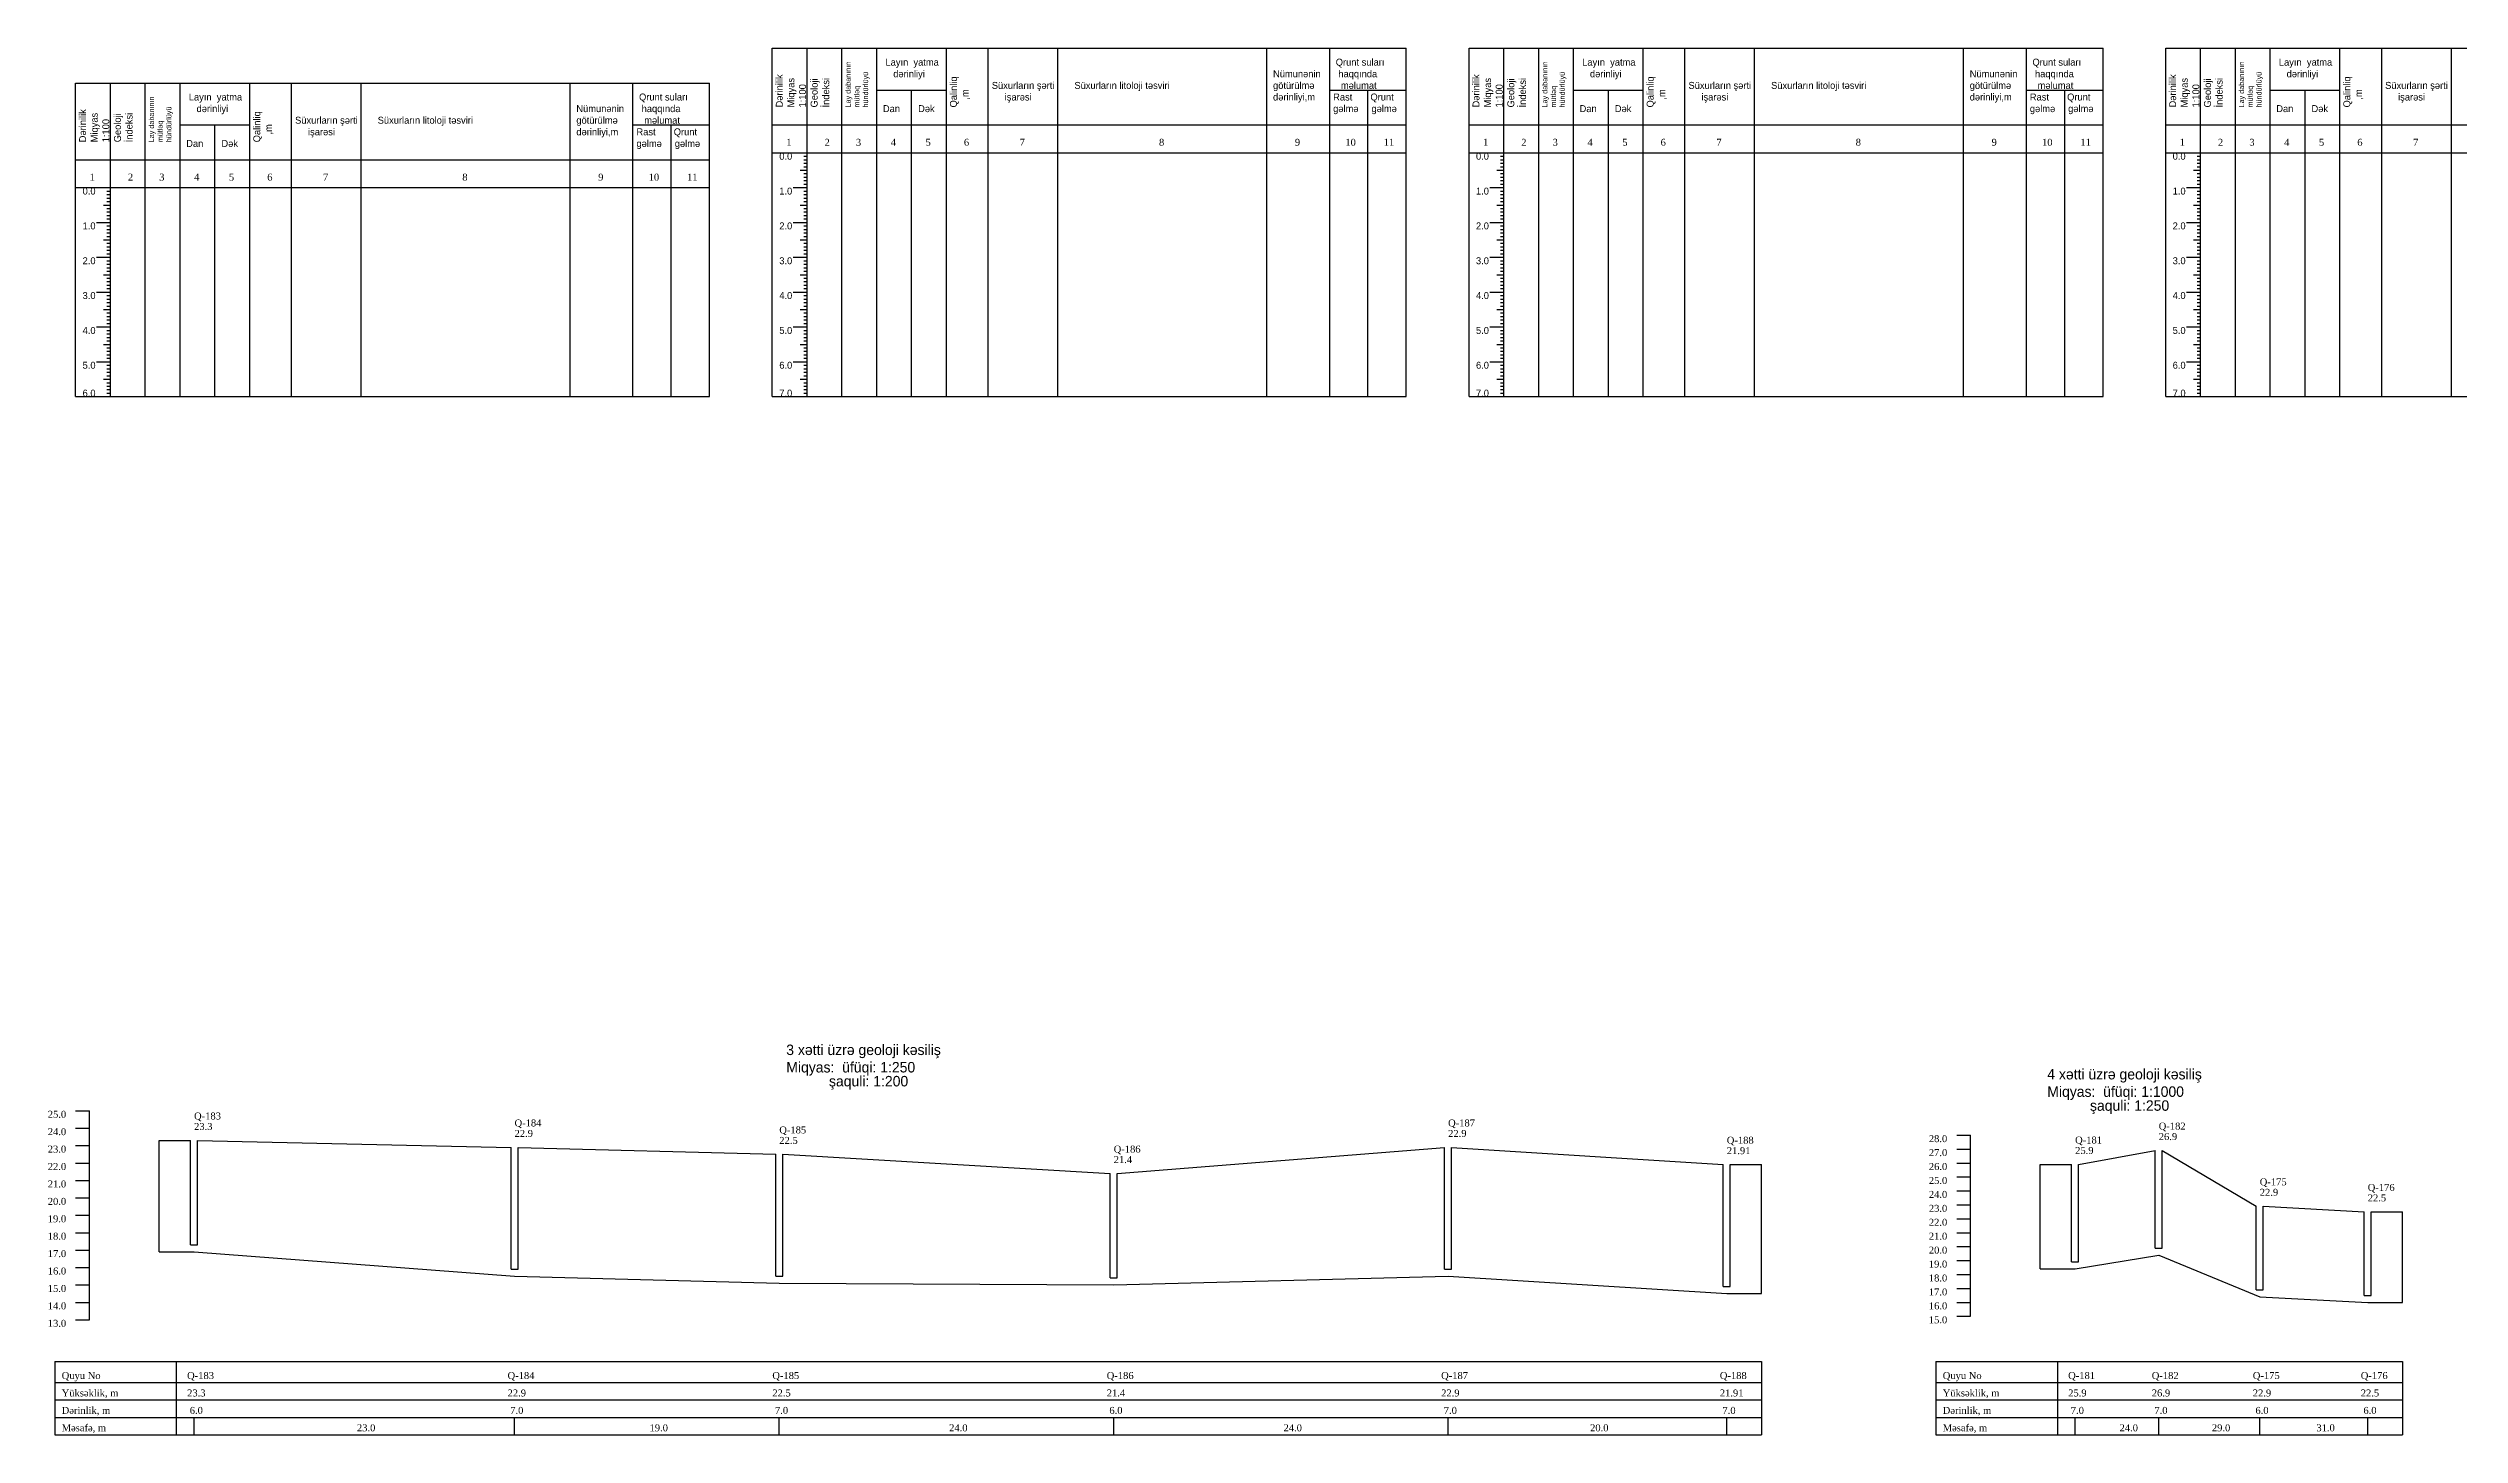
# Model space of a CAD drawing. Header units: metres. Extents: x -12 to 2972, y -38 to 385.
# Drawn here: x 782 to 1474, y -38 to 360 of the extents above; entities that cross this region are included whole.
import ezdxf

# ---------------------------------------------------------------- set-up
doc = ezdxf.new("R2010")
doc.units = ezdxf.units.M
doc.styles.add('TimesNewRoman', font='TimesNewRoman')

msp = doc.modelspace()

# ---------------------------------------------------------------- linework, layer by layer
at = {"color": 7}
for p, q in [((990, 360), (1172, 360)), ((990, 260), (990, 360)), ((1000, 330), (1000, 360)), ((1010, 260), (1010, 360)), ((1020, 260), (1020, 360)), ((1040, 260), (1040, 360)), ((1052, 260), (1052, 360)), ((1072, 260), (1072, 360)), ((1132, 260), (1132, 360)), ((1150, 260), (1150, 360)), ((1172, 260), (1172, 360)), ((1172, 260), (1172, 360)), ((1190, 360), (1372, 360)), ((1190, 260), (1190, 360)), ((1200, 330), (1200, 360)), ((1210, 260), (1210, 360)), ((1220, 260), (1220, 360)), ((1240, 260), (1240, 360)), ((1252, 260), (1252, 360)), ((1272, 260), (1272, 360)), ((1332, 260), (1332, 360)), ((1350, 260), (1350, 360)), ((1372, 260), (1372, 360)), ((1372, 260), (1372, 360)), ((1390, 360), (1572, 360)), ((1390, 260), (1390, 360)), ((1400, 330), (1400, 360)), ((1410, 260), (1410, 360)), ((1420, 260), (1420, 360)), ((1440, 260), (1440, 360)), ((1452, 260), (1452, 360)), ((1472, 260), (1472, 360)), ((790, 350), (972, 350)), ((790, 260), (790, 350)), ((800, 320), (800, 350)), ((810, 260), (810, 350)), ((820, 260), (820, 350)), ((840, 260), (840, 350)), ((852, 260), (852, 350)), ((872, 260), (872, 350)), ((932, 260), (932, 350)), ((950, 260), (950, 350)), ((972, 260), (972, 350)), ((972, 260), (972, 350)), ((1020, 348), (1040, 348)), ((1030, 260), (1030, 348)), ((1150, 348), (1172, 348)), ((1161, 260), (1161, 348)), ((1220, 348), (1240, 348)), ((1230, 260), (1230, 348)), ((1350, 348), (1372, 348)), ((1361, 260), (1361, 348)), ((1420, 348), (1440, 348)), ((1430, 260), (1430, 348)), ((820, 338), (840, 338)), ((830, 260), (830, 338)), ((950, 338), (972, 338)), ((961, 260), (961, 338)), ((990, 338), (1172, 338)), ((1190, 338), (1372, 338)), ((1390, 338), (1572, 338)), ((790, 328), (972, 328)), ((990, 330), (1172, 330)), ((1190, 330), (1372, 330)), ((1390, 330), (1572, 330)), ((790, 320), (972, 320)), ((790, 260), (972, 260)), ((990, 260), (1172, 260)), ((1190, 260), (1372, 260)), ((1390, 260), (1572, 260)), ((790, 55), (794, 55)), ((790, 50), (794, 50)), ((794, -5), (794, 55)), ((790, 45), (794, 45)), ((825, 46.5), (915, 44.5)), ((917, 44.5), (991, 42.5)), ((993, 42.5), (1087, 37)), ((1089, 37), (1183, 44.5)), ((1185, 44.5), (1263, 39.55)), ((1330, 48), (1334, 48)), ((1330, 44), (1334, 44)), ((1334, -4), (1334, 48)), ((1365, 39.6), (1387, 43.6)), ((1389, 43.6), (1416, 27.6)), ((790, 40), (794, 40)), ((790, 35), (794, 35)), ((1330, 40), (1334, 40)), ((1330, 36), (1334, 36)), ((790, 30), (794, 30)), ((1330, 32), (1334, 32)), ((1330, 28), (1334, 28)), ((790, 25), (794, 25)), ((1330, 24), (1334, 24)), ((1418, 27.6), (1447, 26)), ((790, 20), (794, 20)), ((790, 15), (794, 15)), ((824, 14.5), (916, 7.5)), ((1330, 20), (1334, 20)), ((1330, 16), (1334, 16)), ((790, 10), (794, 10)), ((916, 7.5), (992, 5.5)), ((1088, 5), (1184, 7.5)), ((1184, 7.5), (1264, 2.55)), ((1330, 12), (1334, 12)), ((1330, 8), (1334, 8)), ((1364, 9.6), (1388, 13.6)), ((1388, 13.6), (1417, 1.6)), ((790, 5), (794, 5)), ((790, 0), (794, 0)), ((992, 5.5), (1088, 5)), ((1330, 4), (1334, 4)), ((1330, 0), (1334, 0)), ((1417, 1.6), (1448, 0)), ((790, -5), (794, -5)), ((1330, -4), (1334, -4))]:
    msp.add_line(p, q, dxfattribs=at)
for p, q in [((996, 330), (1000, 330)), ((999, 329), (1000, 329)), ((999, 328), (1000, 328)), ((999, 327), (1000, 327)), ((999, 326), (1000, 326)), ((1000, 260), (1000, 330)), ((1196, 330), (1200, 330)), ((1199, 329), (1200, 329)), ((1199, 328), (1200, 328)), ((1199, 327), (1200, 327)), ((1199, 326), (1200, 326)), ((1200, 260), (1200, 330)), ((1396, 330), (1400, 330)), ((1399, 329), (1400, 329)), ((1399, 328), (1400, 328)), ((1399, 327), (1400, 327)), ((1399, 326), (1400, 326)), ((1400, 260), (1400, 330)), ((796, 320), (800, 320)), ((799, 319), (800, 319)), ((800, 260), (800, 320)), ((996, 320), (1000, 320)), ((998, 325), (1000, 325)), ((999, 324), (1000, 324)), ((999, 323), (1000, 323)), ((999, 322), (1000, 322)), ((999, 321), (1000, 321)), ((999, 319), (1000, 319)), ((1196, 320), (1200, 320)), ((1198, 325), (1200, 325)), ((1199, 324), (1200, 324)), ((1199, 323), (1200, 323)), ((1199, 322), (1200, 322)), ((1199, 321), (1200, 321)), ((1199, 319), (1200, 319)), ((1396, 320), (1400, 320)), ((1398, 325), (1400, 325)), ((1399, 324), (1400, 324)), ((1399, 323), (1400, 323)), ((1399, 322), (1400, 322)), ((1399, 321), (1400, 321)), ((1399, 319), (1400, 319)), ((798, 315), (800, 315)), ((799, 318), (800, 318)), ((799, 317), (800, 317)), ((799, 316), (800, 316)), ((799, 314), (800, 314)), ((799, 313), (800, 313)), ((799, 312), (800, 312)), ((998, 315), (1000, 315)), ((999, 318), (1000, 318)), ((999, 317), (1000, 317)), ((999, 316), (1000, 316)), ((999, 314), (1000, 314)), ((999, 313), (1000, 313)), ((999, 312), (1000, 312)), ((1198, 315), (1200, 315)), ((1199, 318), (1200, 318)), ((1199, 317), (1200, 317)), ((1199, 316), (1200, 316)), ((1199, 314), (1200, 314)), ((1199, 313), (1200, 313)), ((1199, 312), (1200, 312)), ((1398, 315), (1400, 315)), ((1399, 318), (1400, 318)), ((1399, 317), (1400, 317)), ((1399, 316), (1400, 316)), ((1399, 314), (1400, 314)), ((1399, 313), (1400, 313)), ((1399, 312), (1400, 312)), ((796, 310), (800, 310)), ((798, 305), (800, 305)), ((799, 311), (800, 311)), ((799, 309), (800, 309)), ((799, 308), (800, 308)), ((799, 307), (800, 307)), ((799, 306), (800, 306)), ((996, 310), (1000, 310)), ((998, 305), (1000, 305)), ((999, 311), (1000, 311)), ((999, 309), (1000, 309)), ((999, 308), (1000, 308)), ((999, 307), (1000, 307)), ((999, 306), (1000, 306)), ((1196, 310), (1200, 310)), ((1198, 305), (1200, 305)), ((1199, 311), (1200, 311)), ((1199, 309), (1200, 309)), ((1199, 308), (1200, 308)), ((1199, 307), (1200, 307)), ((1199, 306), (1200, 306)), ((1396, 310), (1400, 310)), ((1398, 305), (1400, 305)), ((1399, 311), (1400, 311)), ((1399, 309), (1400, 309)), ((1399, 308), (1400, 308)), ((1399, 307), (1400, 307)), ((1399, 306), (1400, 306)), ((796, 300), (800, 300)), ((799, 304), (800, 304)), ((799, 303), (800, 303)), ((799, 302), (800, 302)), ((799, 301), (800, 301)), ((799, 299), (800, 299)), ((799, 298), (800, 298)), ((996, 300), (1000, 300)), ((999, 304), (1000, 304)), ((999, 303), (1000, 303)), ((999, 302), (1000, 302)), ((999, 301), (1000, 301)), ((999, 299), (1000, 299)), ((999, 298), (1000, 298)), ((1196, 300), (1200, 300)), ((1199, 304), (1200, 304)), ((1199, 303), (1200, 303)), ((1199, 302), (1200, 302)), ((1199, 301), (1200, 301)), ((1199, 299), (1200, 299)), ((1199, 298), (1200, 298)), ((1396, 300), (1400, 300)), ((1399, 304), (1400, 304)), ((1399, 303), (1400, 303)), ((1399, 302), (1400, 302)), ((1399, 301), (1400, 301)), ((1399, 299), (1400, 299)), ((1399, 298), (1400, 298)), ((798, 295), (800, 295)), ((799, 297), (800, 297)), ((799, 296), (800, 296)), ((799, 294), (800, 294)), ((799, 293), (800, 293)), ((799, 292), (800, 292)), ((799, 291), (800, 291)), ((998, 295), (1000, 295)), ((999, 297), (1000, 297)), ((999, 296), (1000, 296)), ((999, 294), (1000, 294)), ((999, 293), (1000, 293)), ((999, 292), (1000, 292)), ((999, 291), (1000, 291)), ((1198, 295), (1200, 295)), ((1199, 297), (1200, 297)), ((1199, 296), (1200, 296)), ((1199, 294), (1200, 294)), ((1199, 293), (1200, 293)), ((1199, 292), (1200, 292)), ((1199, 291), (1200, 291)), ((1398, 295), (1400, 295)), ((1399, 297), (1400, 297)), ((1399, 296), (1400, 296)), ((1399, 294), (1400, 294)), ((1399, 293), (1400, 293)), ((1399, 292), (1400, 292)), ((1399, 291), (1400, 291)), ((796, 290), (800, 290)), ((798, 285), (800, 285)), ((799, 289), (800, 289)), ((799, 288), (800, 288)), ((799, 287), (800, 287)), ((799, 286), (800, 286)), ((799, 284), (800, 284)), ((996, 290), (1000, 290)), ((998, 285), (1000, 285)), ((999, 289), (1000, 289)), ((999, 288), (1000, 288)), ((999, 287), (1000, 287)), ((999, 286), (1000, 286)), ((999, 284), (1000, 284)), ((1196, 290), (1200, 290)), ((1198, 285), (1200, 285)), ((1199, 289), (1200, 289)), ((1199, 288), (1200, 288)), ((1199, 287), (1200, 287)), ((1199, 286), (1200, 286)), ((1199, 284), (1200, 284)), ((1396, 290), (1400, 290)), ((1398, 285), (1400, 285)), ((1399, 289), (1400, 289)), ((1399, 288), (1400, 288)), ((1399, 287), (1400, 287)), ((1399, 286), (1400, 286)), ((1399, 284), (1400, 284)), ((796, 280), (800, 280)), ((799, 283), (800, 283)), ((799, 282), (800, 282)), ((799, 281), (800, 281)), ((799, 279), (800, 279)), ((799, 278), (800, 278)), ((799, 277), (800, 277)), ((996, 280), (1000, 280)), ((999, 283), (1000, 283)), ((999, 282), (1000, 282)), ((999, 281), (1000, 281)), ((999, 279), (1000, 279)), ((999, 278), (1000, 278)), ((999, 277), (1000, 277)), ((1196, 280), (1200, 280)), ((1199, 283), (1200, 283)), ((1199, 282), (1200, 282)), ((1199, 281), (1200, 281)), ((1199, 279), (1200, 279)), ((1199, 278), (1200, 278)), ((1199, 277), (1200, 277)), ((1396, 280), (1400, 280)), ((1399, 283), (1400, 283)), ((1399, 282), (1400, 282)), ((1399, 281), (1400, 281)), ((1399, 279), (1400, 279)), ((1399, 278), (1400, 278)), ((1399, 277), (1400, 277)), ((796, 270), (800, 270)), ((798, 275), (800, 275)), ((799, 276), (800, 276)), ((799, 274), (800, 274)), ((799, 273), (800, 273)), ((799, 272), (800, 272)), ((799, 271), (800, 271)), ((996, 270), (1000, 270)), ((998, 275), (1000, 275)), ((999, 276), (1000, 276)), ((999, 274), (1000, 274)), ((999, 273), (1000, 273)), ((999, 272), (1000, 272)), ((999, 271), (1000, 271)), ((1196, 270), (1200, 270)), ((1198, 275), (1200, 275)), ((1199, 276), (1200, 276)), ((1199, 274), (1200, 274)), ((1199, 273), (1200, 273)), ((1199, 272), (1200, 272)), ((1199, 271), (1200, 271)), ((1396, 270), (1400, 270)), ((1398, 275), (1400, 275)), ((1399, 276), (1400, 276)), ((1399, 274), (1400, 274)), ((1399, 273), (1400, 273)), ((1399, 272), (1400, 272)), ((1399, 271), (1400, 271)), ((798, 265), (800, 265)), ((799, 269), (800, 269)), ((799, 268), (800, 268)), ((799, 267), (800, 267)), ((799, 266), (800, 266)), ((799, 264), (800, 264)), ((998, 265), (1000, 265)), ((999, 269), (1000, 269)), ((999, 268), (1000, 268)), ((999, 267), (1000, 267)), ((999, 266), (1000, 266)), ((999, 264), (1000, 264)), ((1198, 265), (1200, 265)), ((1199, 269), (1200, 269)), ((1199, 268), (1200, 268)), ((1199, 267), (1200, 267)), ((1199, 266), (1200, 266)), ((1199, 264), (1200, 264)), ((1398, 265), (1400, 265)), ((1399, 269), (1400, 269)), ((1399, 268), (1400, 268)), ((1399, 267), (1400, 267)), ((1399, 266), (1400, 266)), ((1399, 264), (1400, 264)), ((796, 260), (800, 260)), ((799, 263), (800, 263)), ((799, 262), (800, 262)), ((799, 261), (800, 261)), ((996, 260), (1000, 260)), ((999, 263), (1000, 263)), ((999, 262), (1000, 262)), ((999, 261), (1000, 261)), ((1196, 260), (1200, 260)), ((1199, 263), (1200, 263)), ((1199, 262), (1200, 262)), ((1199, 261), (1200, 261)), ((1396, 260), (1400, 260)), ((1399, 263), (1400, 263)), ((1399, 262), (1400, 262)), ((1399, 261), (1400, 261))]:
    msp.add_line(p, q)
at = {"color": 1}
for p, q in [((823, 16.5), (823, 46.5)), ((825, 16.5), (825, 46.5)), ((915, 9.5), (915, 44.5)), ((917, 9.5), (917, 44.5)), ((991, 7.5), (991, 42.5)), ((993, 7.5), (993, 42.5)), ((1183, 9.5), (1183, 44.5)), ((1185, 9.5), (1185, 44.5)), ((1387, 15.6), (1387, 43.6)), ((1389, 15.6), (1389, 43.6)), ((1087, 7), (1087, 37)), ((1089, 7), (1089, 37)), ((1263, 4.55), (1263, 39.55)), ((1265, 4.55), (1265, 39.55)), ((1363, 11.6), (1363, 39.6)), ((1365, 11.6), (1365, 39.6)), ((1416, 3.6), (1416, 27.6)), ((1418, 3.6), (1418, 27.6)), ((1447, 2), (1447, 26)), ((1449, 2), (1449, 26)), ((823, 16.5), (825, 16.5)), ((1387, 15.6), (1389, 15.6)), ((915, 9.5), (917, 9.5)), ((991, 7.5), (993, 7.5)), ((1087, 7), (1089, 7)), ((1183, 9.5), (1185, 9.5)), ((1363, 11.6), (1365, 11.6)), ((1263, 4.55), (1265, 4.55)), ((1416, 3.6), (1418, 3.6)), ((1447, 2), (1449, 2))]:
    msp.add_line(p, q, dxfattribs=at)
at = {"layer": 'line_layer', "color": 7}
for p, q in [((814, 46.5), (823, 46.5)), ((814, 14.5), (814, 46.5)), ((1265, 39.55), (1274, 39.55)), ((1274, 2.55), (1274, 39.55)), ((1354, 39.6), (1363, 39.6)), ((1354, 9.6), (1354, 39.6)), ((1449, 26), (1458, 26)), ((1458, 0), (1458, 26)), ((814, 14.5), (824, 14.5)), ((1354, 9.6), (1364, 9.6)), ((1264, 2.55), (1274, 2.55)), ((1448, 0), (1458, 0)), ((784, -17), (1274, -17)), ((784, -17), (784, -38)), ((819, -38), (819, -17)), ((1274, -17), (1274, -38)), ((1324, -17), (1458, -17)), ((1324, -17), (1324, -38)), ((1359, -38), (1359, -17)), ((1458, -17), (1458, -38)), ((784, -23), (1274, -23)), ((1324, -23), (1458, -23)), ((784, -28), (1274, -28)), ((784, -33), (1274, -33)), ((824, -38), (824, -33)), ((916, -38), (916, -33)), ((992, -38), (992, -33)), ((1088, -38), (1088, -33)), ((1184, -38), (1184, -33)), ((1264, -38), (1264, -33)), ((1324, -28), (1458, -28)), ((1324, -33), (1458, -33)), ((1364, -38), (1364, -33)), ((1388, -38), (1388, -33)), ((1417, -38), (1417, -33)), ((1448, -38), (1448, -33)), ((784, -38), (1274, -38)), ((1324, -38), (1458, -38))]:
    msp.add_line(p, q, dxfattribs=at)

# ---------------------------------------------------------------- texts
at = {"attachment_point": 1, "rotation": 90}
for s, insert, char_height in [('Lay dabanının\\Pmütləq\\Phündürlüyü', (1011, 343), 1.5), ('Lay dabanının\\Pmütləq\\Phündürlüyü', (1211, 343), 1.5), ('Lay dabanının\\Pmütləq\\Phündürlüyü', (1411, 343), 1.5), ('Dərinilik\\PMiqyas\\P1:100', (991, 343), 2), ('Geoloji\\Pİndeksi', (1001, 343), 2), ('Qalinliq\\P   ,m', (1041, 343), 2), ('Dərinilik\\PMiqyas\\P1:100', (1191, 343), 2), ('Geoloji\\Pİndeksi', (1201, 343), 2), ('Qalinliq\\P   ,m', (1241, 343), 2), ('Dərinilik\\PMiqyas\\P1:100', (1391, 343), 2), ('Geoloji\\Pİndeksi', (1401, 343), 2), ('Qalinliq\\P   ,m', (1441, 343), 2), ('Dərinilik\\PMiqyas\\P1:100', (791, 333), 2), ('Geoloji\\Pİndeksi', (801, 333), 2), ('Lay dabanının\\Pmütləq\\Phündürlüyü', (811, 333), 1.5), ('Qalinliq\\P   ,m', (841, 333), 2)]:
    msp.add_mtext(s, dxfattribs=dict(at, insert=insert, char_height=char_height))
at = {"attachment_point": 1}
for s, insert, char_height in [('  Layın  yatma\\P     dərinliyi\\P \\P \\P Dan       Dək', (1021, 357), 2), ('\\P Nümunənin\\P götürülmə\\P dərinliyi,m', (1133, 357), 2), (' Qrunt suları\\P  haqqında\\P   məlumat\\PRast       Qrunt\\Pgəlmə     gəlmə ', (1151, 357), 2), ('  Layın  yatma\\P     dərinliyi\\P \\P \\P Dan       Dək', (1221, 357), 2), ('\\P Nümunənin\\P götürülmə\\P dərinliyi,m', (1333, 357), 2), (' Qrunt suları\\P  haqqında\\P   məlumat\\PRast       Qrunt\\Pgəlmə     gəlmə ', (1351, 357), 2), ('  Layın  yatma\\P     dərinliyi\\P \\P \\P Dan       Dək', (1421, 357), 2), ('  Layın  yatma\\P     dərinliyi\\P \\P \\P Dan       Dək', (821, 347), 2), (' Qrunt suları\\P  haqqında\\P   məlumat\\PRast       Qrunt\\Pgəlmə     gəlmə ', (951, 347), 2), ('\\P\\PSüxurların şərti\\P     işarəsi', (1053, 357), 2), ('\\P \\P     Süxurların litoloji təsviri', (1073, 357), 2), ('\\P\\PSüxurların şərti\\P     işarəsi', (1253, 357), 2), ('\\P \\P     Süxurların litoloji təsviri', (1273, 357), 2), ('\\P\\PSüxurların şərti\\P     işarəsi', (1453, 357), 2), ('\\P\\PSüxurların şərti\\P     işarəsi', (853, 347), 2), ('\\P \\P     Süxurların litoloji təsviri', (873, 347), 2), ('\\P Nümunənin\\P götürülmə\\P dərinliyi,m', (933, 347), 2), ('0.0', (992, 330), 2), ('0.0', (1192, 330), 2), ('0.0', (1392, 330), 2), ('0.0', (792, 320), 2), ('1.0', (992, 320), 2), ('1.0', (1192, 320), 2), ('1.0', (1392, 320), 2), ('1.0', (792, 310), 2), ('2.0', (992, 310), 2), ('2.0', (1192, 310), 2), ('2.0', (1392, 310), 2), ('2.0', (792, 300), 2), ('3.0', (992, 300), 2), ('3.0', (1192, 300), 2), ('3.0', (1392, 300), 2), ('3.0', (792, 290), 2), ('4.0', (992, 290), 2), ('4.0', (1192, 290), 2), ('4.0', (1392, 290), 2), ('4.0', (792, 280), 2), ('5.0', (992, 280), 2), ('5.0', (1192, 280), 2), ('5.0', (1392, 280), 2), ('5.0', (792, 270), 2), ('6.0', (992, 270), 2), ('6.0', (1192, 270), 2), ('6.0', (1392, 270), 2), ('6.0', (792, 262), 2), ('7.0', (992, 262), 2), ('7.0', (1192, 262), 2), ('7.0', (1392, 262), 2), ('3 xətti üzrə geoloji kəsiliş', (994, 74), 3), ('Miqyas:  üfüqi: 1:250', (994, 69), 3), ('           şaquli: 1:200', (994, 65), 3), ('4 xətti üzrə geoloji kəsiliş', (1356, 67), 3), ('Miqyas:  üfüqi: 1:1000', (1356, 62), 3), ('           şaquli: 1:250', (1356, 58), 3)]:
    msp.add_mtext(s, dxfattribs=dict(at, insert=insert, char_height=char_height))
at = {"char_height": 2, "attachment_point": 1, "style": 'TimesNewRoman'}
for s, insert in [('1', (994, 334)), ('2', (1005, 334)), ('3', (1014, 334)), ('4', (1024, 334)), ('5', (1034, 334)), ('6', (1045, 334)), ('7', (1061, 334)), ('8', (1101, 334)), ('9', (1140, 334)), ('10', (1154.5, 334)), ('11', (1165.5, 334)), ('1', (1194, 334)), ('2', (1205, 334)), ('3', (1214, 334)), ('4', (1224, 334)), ('5', (1234, 334)), ('6', (1245, 334)), ('7', (1261, 334)), ('8', (1301, 334)), ('9', (1340, 334)), ('10', (1354.5, 334)), ('11', (1365.5, 334)), ('1', (1394, 334)), ('2', (1405, 334)), ('3', (1414, 334)), ('4', (1424, 334)), ('5', (1434, 334)), ('6', (1445, 334)), ('7', (1461, 334)), ('1', (794, 324)), ('2', (805, 324)), ('3', (814, 324)), ('4', (824, 324)), ('5', (834, 324)), ('6', (845, 324)), ('7', (861, 324)), ('8', (901, 324)), ('9', (940, 324)), ('10', (954.5, 324)), ('11', (965.5, 324)), ('25.0', (782, 55)), ('24.0', (782, 50)), ('Q-183', (824, 54.5)), ('23.3', (824, 51.5)), ('Q-184', (916, 52.5)), ('22.9', (916, 49.5)), ('Q-185', (992, 50.5)), ('Q-187', (1184, 52.5)), ('22.9', (1184, 49.5)), ('Q-182', (1388, 51.6)), ('26.9', (1388, 48.6)), ('23.0', (782, 45)), ('22.5', (992, 47.5)), ('Q-186', (1088, 45)), ('21.4', (1088, 42)), ('Q-188', (1264, 47.55)), ('21.91', (1264, 44.55)), ('28.0', (1322, 48)), ('27.0', (1322, 44)), ('Q-181', (1364, 47.6)), ('25.9', (1364, 44.6)), ('22.0', (782, 40)), ('21.0', (782, 35)), ('26.0', (1322, 40)), ('25.0', (1322, 36)), ('Q-175', (1417, 35.6)), ('20.0', (782, 30)), ('24.0', (1322, 32)), ('23.0', (1322, 28)), ('22.9', (1417, 32.6)), ('Q-176', (1448, 34)), ('22.5', (1448, 31)), ('19.0', (782, 25)), ('22.0', (1322, 24)), ('18.0', (782, 20)), ('17.0', (782, 15)), ('21.0', (1322, 20)), ('20.0', (1322, 16)), ('16.0', (782, 10)), ('19.0', (1322, 12)), ('18.0', (1322, 8)), ('15.0', (782, 5)), ('14.0', (782, 0)), ('17.0', (1322, 4)), ('16.0', (1322, 0)), ('13.0', (782, -5)), ('15.0', (1322, -4)), ('Quyu No', (786, -20)), ('Q-183', (822, -20)), ('Q-184', (914, -20)), ('Q-185', (990, -20)), ('Q-186', (1086, -20)), ('Q-187', (1182, -20)), ('Q-188', (1262, -20)), ('Quyu No', (1326, -20)), ('Q-181', (1362, -20)), ('Q-182', (1386, -20)), ('Q-175', (1415, -20)), ('Q-176', (1446, -20)), ('Yüksəklik, m', (786, -25)), ('23.3', (822, -25)), ('22.9', (914, -25)), ('22.5', (990, -25)), ('21.4', (1086, -25)), ('22.9', (1182, -25)), ('21.91', (1262, -25)), ('Yüksəklik, m', (1326, -25)), ('25.9', (1362, -25)), ('26.9', (1386, -25)), ('22.9', (1415, -25)), ('22.5', (1446, -25)), ('Dərinlik, m', (786, -30)), (' 6.0', (822, -30)), (' 7.0', (914, -30)), (' 7.0', (990, -30)), (' 6.0', (1086, -30)), (' 7.0', (1182, -30)), (' 7.0', (1262, -30)), ('Dərinlik, m', (1326, -30)), (' 7.0', (1362, -30)), (' 7.0', (1386, -30)), (' 6.0', (1415, -30)), (' 6.0', (1446, -30)), ('Məsafə, m', (786, -35)), (' 23.0', (870, -35)), (' 19.0', (954, -35)), (' 24.0', (1040, -35)), (' 24.0', (1136, -35)), (' 20.0', (1224, -35)), ('Məsafə, m', (1326, -35)), (' 24.0', (1376, -35)), (' 29.0', (1402.5, -35)), (' 31.0', (1432.5, -35))]:
    msp.add_mtext(s, dxfattribs=dict(at, insert=insert))

doc.saveas('drawing.dxf')
